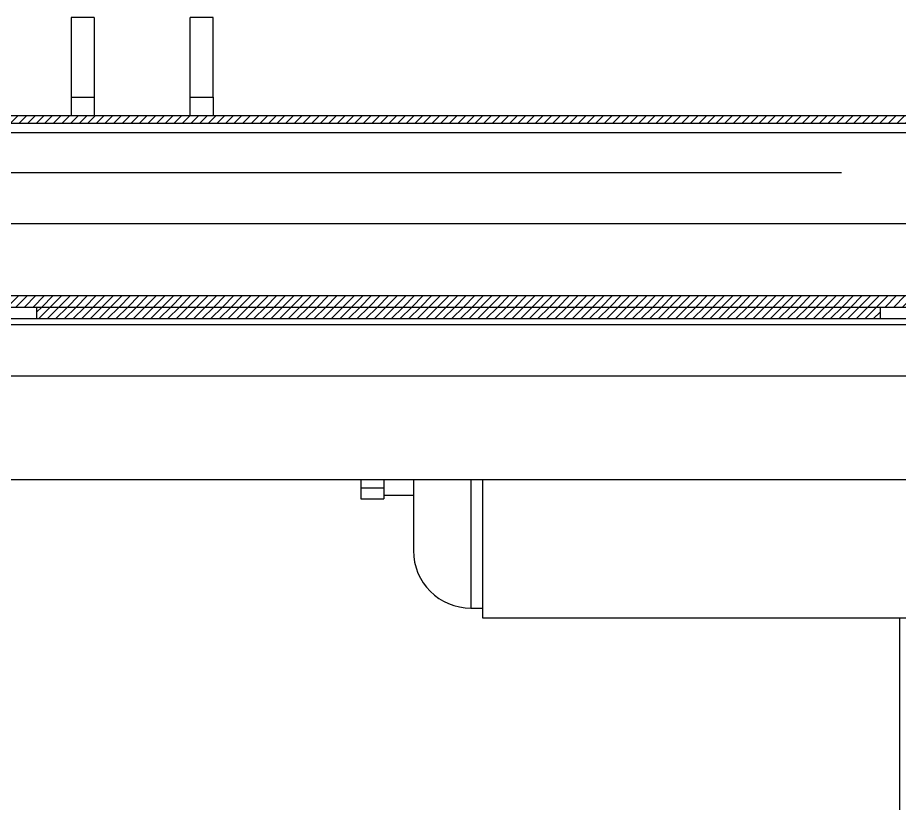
# Model space of a CAD drawing. Header units: millimetres. Extents: x -816 to 2660, y 734 to 4049.
# Drawn here: x -130.8 to 329.2, y 3381.1 to 3791 of the extents above; entities that cross this region are included whole.
import ezdxf

# ---------------------------------------------------------------- set-up
doc = ezdxf.new("R2010")
doc.units = ezdxf.units.MM

msp = doc.modelspace()

# ---------------------------------------------------------------- hatches: boundary and pattern name
at = {"linetype": 'Continuous', "lineweight": 18}
h = msp.add_hatch(dxfattribs=at)
h.set_pattern_fill('ANSI31', style=0)
h.paths.add_polyline_path([(-205.78, 3736), (1151.72, 3736), (1151.72, 3740), (-205.78, 3740)], flags=0)
h = msp.add_hatch(dxfattribs=at)
h.set_pattern_fill('ANSI31', style=0)
h.paths.add_polyline_path([(902.22, 3640), (902.22, 3646), (-200.78, 3646), (-200.78, 3652), (-243.78, 3652), (-243.78, 3640)], flags=0)
h = msp.add_hatch(dxfattribs=at)
h.set_pattern_fill('ANSI31', style=0)
h.paths.add_polyline_path([(-120.78, 3640), (-120.78, 3634), (319.22, 3634), (319.22, 3640)], flags=0)

# ---------------------------------------------------------------- linework, layer by layer
at = {"color": 7, "linetype": 'Continuous', "lineweight": 25}
for p, q in [((-90.78, 3791), (-102.78, 3791)), ((-102.78, 3791), (-102.78, 3749.46)), ((-90.78, 3791), (-90.78, 3749.46)), ((-28.78, 3791), (-40.78, 3791)), ((-40.78, 3749.46), (-40.78, 3791)), ((-28.78, 3749.46), (-28.78, 3791)), ((-102.78, 3749.46), (-90.78, 3749.46)), ((-102.78, 3749.46), (-102.78, 3740)), ((-90.78, 3749.46), (-90.78, 3740)), ((-40.78, 3749.46), (-28.78, 3749.46)), ((-40.78, 3740), (-40.78, 3749.46)), ((-28.78, 3749.46), (-28.78, 3740)), ((-205.78, 3740), (1151.72, 3740)), ((-205.78, 3736), (1151.72, 3736)), ((-145.78, 3731), (974.22, 3731)), ((-200.78, 3646), (902.22, 3646)), ((-243.78, 3640), (902.22, 3640)), ((-120.78, 3634), (-120.78, 3640)), ((-120.78, 3640), (319.22, 3640)), ((319.22, 3640), (319.22, 3634)), ((-140.78, 3634), (-120.78, 3634)), ((-120.78, 3634), (319.22, 3634)), ((319.22, 3634), (339.22, 3634)), ((927.72, 3604), (-269.28, 3604)), ((-268.28, 3550), (926.72, 3550)), ((48.22, 3550), (48.22, 3545.62)), ((60.22, 3550), (60.22, 3545.62)), ((75.72, 3550), (75.72, 3512.94)), ((111.72, 3550), (111.72, 3479.31)), ((60.22, 3545.62), (48.22, 3545.62)), ((48.22, 3545.62), (48.22, 3539.94)), ((60.22, 3545.62), (60.22, 3539.94)), ((48.22, 3539.94), (60.22, 3539.94)), ((60.22, 3541.94), (75.72, 3541.94)), ((105.72, 3482.94), (111.72, 3482.94)), ((111.72, 3479.31), (111.72, 3477.94)), ((111.72, 3477.94), (546.72, 3477.94))]:
    msp.add_line(p, q, dxfattribs=at)
at = {"color": 7, "linetype": 'Continuous'}
for p, q in [((299.1, 3710), (-546.85, 3710)), ((257.73, 3710), (-315.78, 3710)), ((895.91, 3683.5), (-517.56, 3683.5)), ((896.56, 3683.5), (-448.19, 3683.5))]:
    msp.add_line(p, q, dxfattribs=at)
at = {"color": 8, "linetype": 'Continuous', "lineweight": 25}
for p, q in [((-235.78, 3631), (894.22, 3631)), ((105.72, 3550), (105.72, 3482.94))]:
    msp.add_line(p, q, dxfattribs=at)
msp.add_line((329.22, 3477.94), (329.22, 733.84))
at = {"color": 7, "linetype": 'Continuous', "lineweight": 25}
msp.add_arc((105.72, 3512.94), 30, 180, 270, dxfattribs=at)

doc.saveas('drawing.dxf')
